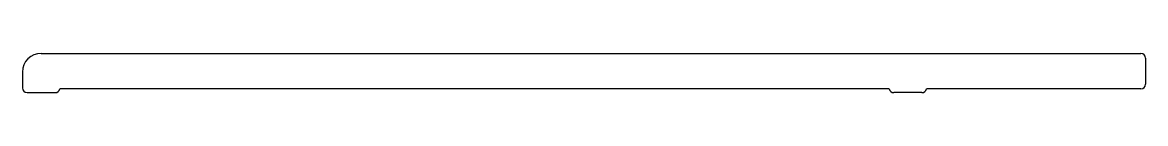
# Model space of a CAD drawing. Extents: x -27.2 to 32.8, y -1.3 to 0.8.
import ezdxf

# ---------------------------------------------------------------- set-up
doc = ezdxf.new("R2010")
doc.units = 0
doc.layers.get('0').update_dxf_attribs({"linetype": 'CONTINUOUS'})

msp = doc.modelspace()

# ---------------------------------------------------------------- linework, layer by layer
for p, q in [((-26.179, 0.755), (32.571, 0.755)), ((32.821, 0.505), (32.821, -0.895)), ((-27.179, -0.245), (-27.179, -1.095)), ((19.126, -1.145), (-25.184, -1.145)), ((32.571, -1.145), (21.116, -1.145)), ((-26.929, -1.345), (-25.429, -1.345)), ((20.871, -1.345), (19.371, -1.345))]:
    msp.add_line(p, q)
for centre, radius, start, end in [((-26.179, -0.245), 1, 90, 180), ((32.571, 0.505), 0.25, 0, 90), ((-26.929, -1.095), 0.25, 180, 270), ((-25.429, -1.095), 0.25, 270, 348.46304), ((19.371, -1.095), 0.25, 191.53696, 270), ((20.871, -1.095), 0.25, 270, 348.46304), ((32.571, -0.895), 0.25, 270, 0)]:
    msp.add_arc(centre, radius, start, end)

doc.saveas('drawing.dxf')
